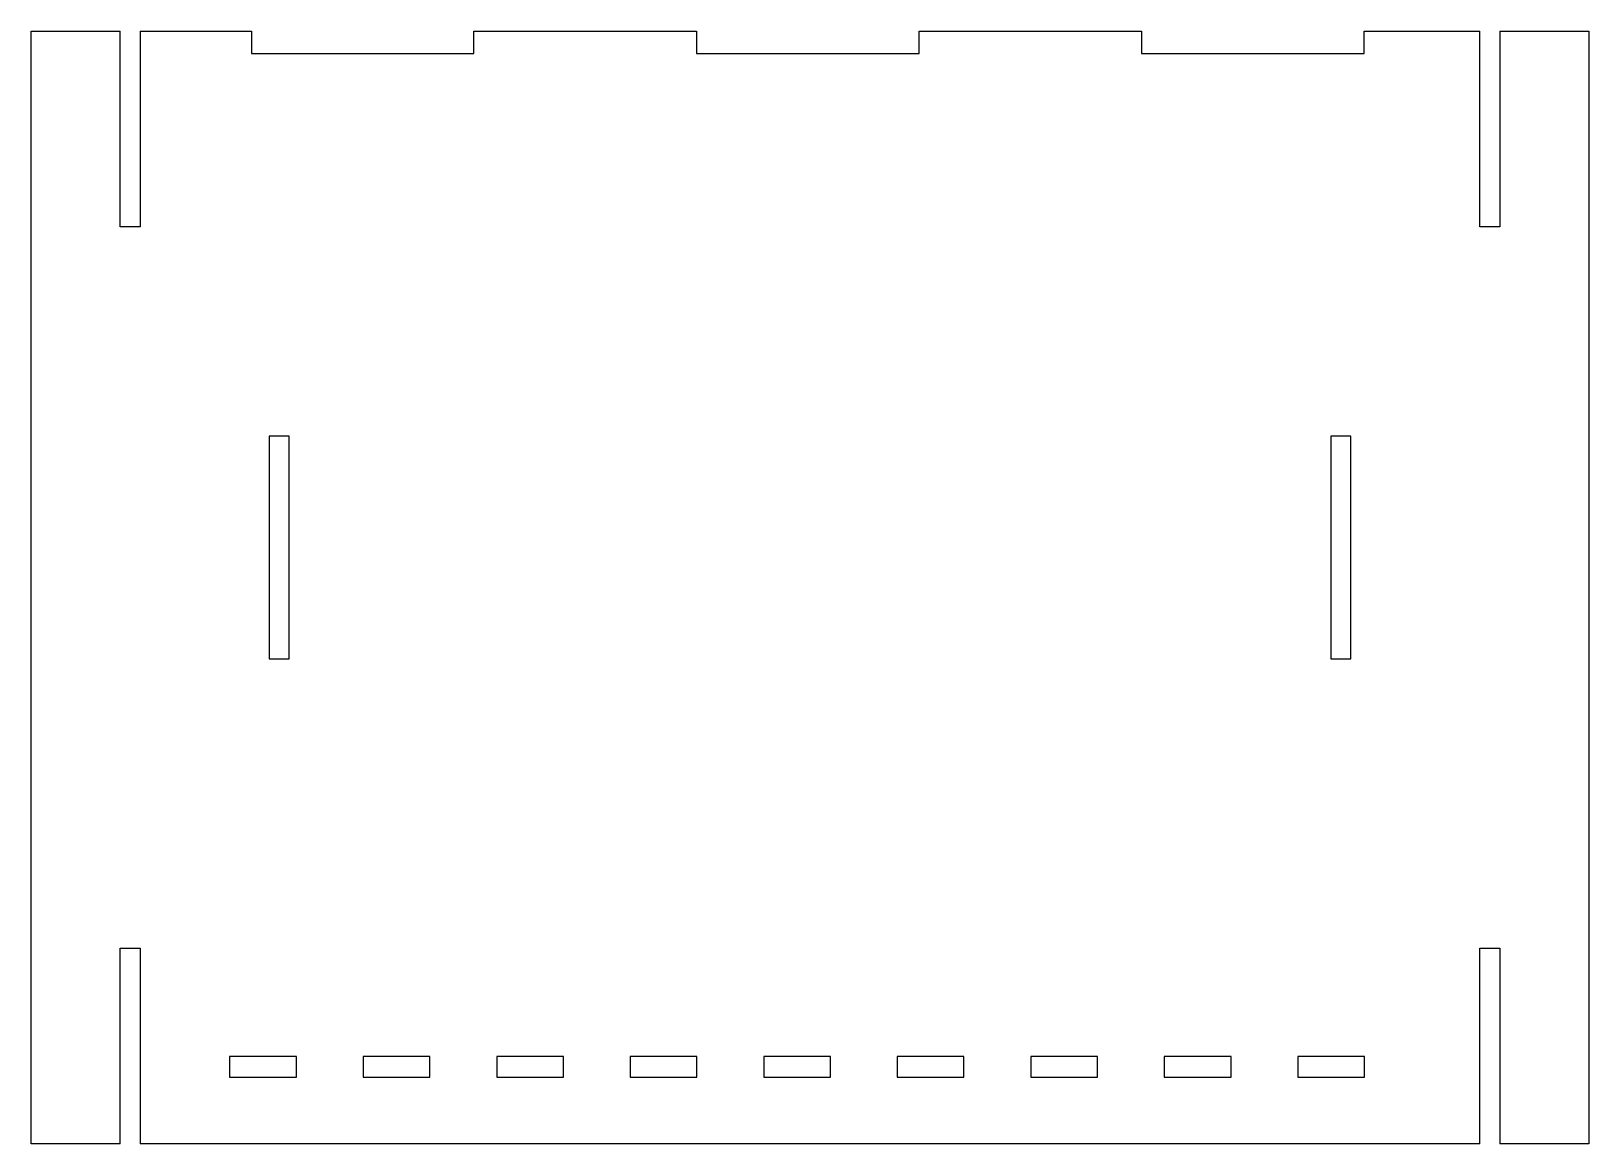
# Model space of a CAD drawing. Header units: millimetres. Extents: x -175 to 175, y -125 to 125.
import ezdxf

# ---------------------------------------------------------------- set-up
doc = ezdxf.new("R2010")
doc.units = ezdxf.units.MM

msp = doc.modelspace()

# ---------------------------------------------------------------- linework, layer by layer
at = {"color": 7, "linetype": 'Continuous', "lineweight": 25}
for p, q in [((-175, -125), (-175, 125)), ((-175, 125), (-155, 125)), ((-155, 81), (-155, 125)), ((-150.5, 125), (-150.5, 81)), ((-150.5, 125), (-125.5, 125)), ((-125.5, 125), (-125.5, 120)), ((-75.5, 120), (-75.5, 125)), ((-75.5, 125), (-25.5, 125)), ((-25.5, 125), (-25.5, 120)), ((24.5, 120), (24.5, 125)), ((24.5, 125), (74.5, 125)), ((74.5, 125), (74.5, 120)), ((124.5, 120), (124.5, 125)), ((124.5, 125), (150.5, 125)), ((150.5, 81), (150.5, 125)), ((155, 125), (155, 81)), ((155, 125), (175, 125)), ((175, 125), (175, -125)), ((-125.5, 120), (-75.5, 120)), ((-25.5, 120), (24.5, 120)), ((74.5, 120), (124.5, 120)), ((-150.5, 81), (-155, 81)), ((155, 81), (150.5, 81)), ((-117, 34), (-121.5, 34)), ((-121.5, 34), (-121.5, -16)), ((-117, -16), (-117, 34)), ((121.5, 34), (117, 34)), ((117, 34), (117, -16)), ((121.5, -16), (121.5, 34)), ((-121.5, -16), (-117, -16)), ((117, -16), (121.5, -16)), ((-155, -81), (-150.5, -81)), ((-155, -125), (-155, -81)), ((-150.5, -81), (-150.5, -125)), ((150.5, -81), (155, -81)), ((150.5, -125), (150.5, -81)), ((155, -81), (155, -125)), ((-115.4, -105.4), (-130.4, -105.4)), ((-130.4, -105.4), (-130.4, -110)), ((-115.4, -110), (-115.4, -105.4)), ((-85.4, -105.4), (-100.4, -105.4)), ((-100.4, -105.4), (-100.4, -110)), ((-85.4, -110), (-85.4, -105.4)), ((-55.4, -105.4), (-70.4, -105.4)), ((-70.4, -105.4), (-70.4, -110)), ((-55.4, -110), (-55.4, -105.4)), ((-25.4, -105.4), (-40.4, -105.4)), ((-40.4, -105.4), (-40.4, -110)), ((-25.4, -110), (-25.4, -105.4)), ((4.6, -105.4), (-10.4, -105.4)), ((-10.4, -105.4), (-10.4, -110)), ((4.6, -110), (4.6, -105.4)), ((34.6, -105.4), (19.6, -105.4)), ((19.6, -105.4), (19.6, -110)), ((34.6, -110), (34.6, -105.4)), ((64.6, -105.4), (49.6, -105.4)), ((49.6, -105.4), (49.6, -110)), ((64.6, -110), (64.6, -105.4)), ((94.6, -105.4), (79.6, -105.4)), ((79.6, -105.4), (79.6, -110)), ((94.6, -110), (94.6, -105.4)), ((124.6, -105.4), (109.6, -105.4)), ((109.6, -105.4), (109.6, -110)), ((124.6, -110), (124.6, -105.4)), ((-130.4, -110), (-115.4, -110)), ((-100.4, -110), (-85.4, -110)), ((-70.4, -110), (-55.4, -110)), ((-40.4, -110), (-25.4, -110)), ((-10.4, -110), (4.6, -110)), ((19.6, -110), (34.6, -110)), ((49.6, -110), (64.6, -110)), ((79.6, -110), (94.6, -110)), ((109.6, -110), (124.6, -110)), ((-155, -125), (-175, -125)), ((150.5, -125), (-150.5, -125)), ((175, -125), (155, -125))]:
    msp.add_line(p, q, dxfattribs=at)

doc.saveas('drawing.dxf')
